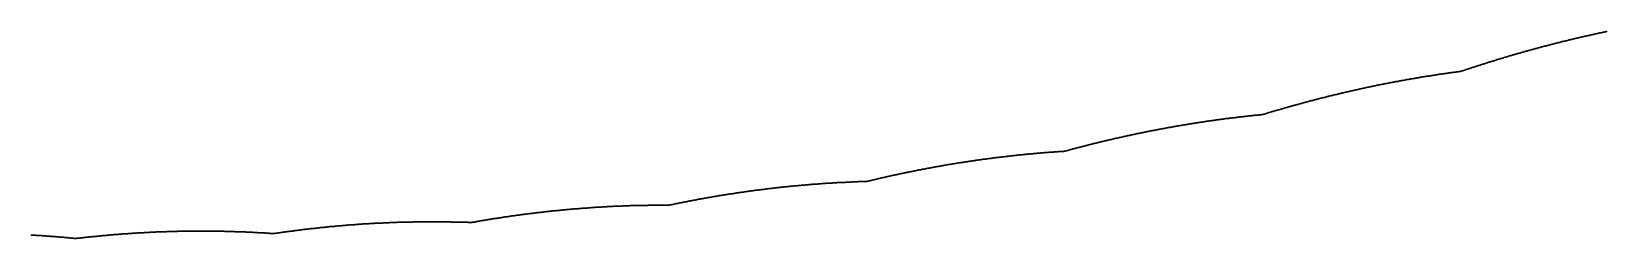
# Model space of a CAD drawing. Header units: metres. Extents: x 0 to 360, y 49 to 117.
# Drawn here: x 247.5 to 258.74, y 62.57 to 64.05 of the extents above; entities that cross this region are included whole.
import ezdxf

# ---------------------------------------------------------------- set-up
doc = ezdxf.new("R2010")
doc.units = ezdxf.units.M

msp = doc.modelspace()

# ---------------------------------------------------------------- linework, layer by layer
for p in [(258.36, 63.961), (258.367, 63.963), (258.373, 63.964), (258.379, 63.966), (258.385, 63.968), (258.391, 63.969), (258.397, 63.971), (258.404, 63.972), (258.41, 63.974), (258.416, 63.975), (258.422, 63.977), (258.428, 63.978), (258.435, 63.98), (258.441, 63.981), (258.447, 63.983), (258.453, 63.984), (258.459, 63.986), (258.466, 63.987), (258.472, 63.989), (258.478, 63.99), (258.484, 63.992), (258.49, 63.993), (258.496, 63.995), (258.503, 63.996), (258.509, 63.998), (258.515, 63.999), (258.521, 64.001), (258.527, 64.002), (258.534, 64.004), (258.54, 64.005), (258.546, 64.007), (258.552, 64.008), (258.558, 64.01), (258.564, 64.011), (258.571, 64.012), (258.577, 64.014), (258.583, 64.015), (258.589, 64.017), (258.595, 64.018), (258.602, 64.019), (258.608, 64.021), (258.614, 64.022), (258.62, 64.024), (258.626, 64.025), (258.633, 64.026), (258.639, 64.028), (258.645, 64.029), (258.651, 64.03), (258.657, 64.032), (258.663, 64.033), (258.67, 64.035), (258.676, 64.036), (258.682, 64.037), (258.688, 64.039), (258.694, 64.04), (258.701, 64.041), (258.707, 64.043), (258.713, 64.044), (258.719, 64.045), (258.725, 64.047), (258.732, 64.048), (258.738, 64.049), (257.959, 63.849), (257.965, 63.851), (257.971, 63.853), (257.977, 63.854), (257.984, 63.856), (257.99, 63.858), (257.996, 63.86), (258.002, 63.862), (258.008, 63.864), (258.014, 63.866), (258.021, 63.867), (258.027, 63.869), (258.033, 63.871), (258.039, 63.873), (258.045, 63.875), (258.051, 63.876), (258.058, 63.878), (258.064, 63.88), (258.07, 63.882), (258.076, 63.884), (258.082, 63.885), (258.089, 63.887), (258.095, 63.889), (258.101, 63.891), (258.107, 63.893), (258.113, 63.894), (258.119, 63.896), (258.126, 63.898), (258.132, 63.9), (258.138, 63.901), (258.144, 63.903), (258.15, 63.905), (258.156, 63.907), (258.163, 63.908), (258.169, 63.91), (258.175, 63.912), (258.181, 63.913), (258.187, 63.915), (258.194, 63.917), (258.2, 63.919), (258.206, 63.92), (258.212, 63.922), (258.218, 63.924), (258.224, 63.925), (258.231, 63.927), (258.237, 63.929), (258.243, 63.93), (258.249, 63.932), (258.255, 63.934), (258.262, 63.935), (258.268, 63.937), (258.274, 63.939), (258.28, 63.94), (258.286, 63.942), (258.292, 63.944), (258.299, 63.945), (258.305, 63.947), (258.311, 63.948), (258.317, 63.95), (258.323, 63.952), (258.329, 63.953), (258.336, 63.955), (258.342, 63.957), (258.348, 63.958), (258.354, 63.96), (257.496, 63.736), (257.502, 63.737), (257.509, 63.738), (257.515, 63.739), (257.521, 63.74), (257.527, 63.741), (257.533, 63.742), (257.539, 63.743), (257.546, 63.744), (257.552, 63.745), (257.558, 63.746), (257.564, 63.747), (257.57, 63.747), (257.576, 63.748), (257.583, 63.749), (257.589, 63.75), (257.595, 63.751), (257.601, 63.752), (257.607, 63.753), (257.613, 63.754), (257.62, 63.754), (257.626, 63.755), (257.632, 63.756), (257.638, 63.757), (257.644, 63.758), (257.65, 63.759), (257.657, 63.76), (257.663, 63.76), (257.669, 63.761), (257.675, 63.762), (257.681, 63.763), (257.687, 63.764), (257.694, 63.764), (257.7, 63.766), (257.706, 63.768), (257.712, 63.77), (257.718, 63.772), (257.724, 63.774), (257.731, 63.776), (257.737, 63.778), (257.743, 63.78), (257.749, 63.782), (257.755, 63.784), (257.761, 63.786), (257.768, 63.788), (257.774, 63.79), (257.78, 63.792), (257.786, 63.794), (257.792, 63.796), (257.798, 63.798), (257.805, 63.8), (257.811, 63.802), (257.817, 63.804), (257.823, 63.806), (257.829, 63.808), (257.835, 63.81), (257.842, 63.812), (257.848, 63.814), (257.854, 63.816), (257.86, 63.818), (257.866, 63.82), (257.872, 63.822), (257.879, 63.824), (257.885, 63.826), (257.891, 63.828), (257.897, 63.83), (257.903, 63.832), (257.909, 63.834), (257.916, 63.836), (257.922, 63.837), (257.928, 63.839), (257.934, 63.841), (257.94, 63.843), (257.947, 63.845), (257.953, 63.847), (256.911, 63.624), (256.917, 63.626), (256.924, 63.627), (256.93, 63.629), (256.936, 63.63), (256.942, 63.631), (256.948, 63.633), (256.954, 63.634), (256.96, 63.636), (256.967, 63.637), (256.973, 63.638), (256.979, 63.64), (256.985, 63.641), (256.991, 63.642), (256.997, 63.644), (257.004, 63.645), (257.01, 63.646), (257.016, 63.648), (257.022, 63.649), (257.028, 63.65), (257.034, 63.652), (257.04, 63.653), (257.047, 63.654), (257.053, 63.655), (257.059, 63.657), (257.065, 63.658), (257.071, 63.659), (257.077, 63.661), (257.084, 63.662), (257.09, 63.663), (257.096, 63.664), (257.102, 63.666), (257.108, 63.667), (257.114, 63.668), (257.12, 63.669), (257.127, 63.671), (257.133, 63.672), (257.139, 63.673), (257.145, 63.674), (257.151, 63.676), (257.157, 63.677), (257.164, 63.678), (257.17, 63.679), (257.176, 63.68), (257.182, 63.682), (257.188, 63.683), (257.194, 63.684), (257.201, 63.685), (257.207, 63.686), (257.213, 63.687), (257.219, 63.689), (257.225, 63.69), (257.231, 63.691), (257.237, 63.692), (257.244, 63.693), (257.25, 63.694), (257.256, 63.696), (257.262, 63.697), (257.268, 63.698), (257.274, 63.699), (257.281, 63.7), (257.287, 63.701), (257.293, 63.702), (257.299, 63.703), (257.305, 63.704), (257.311, 63.706), (257.318, 63.707), (257.324, 63.708), (257.33, 63.709), (257.336, 63.71), (257.342, 63.711), (257.348, 63.712), (257.354, 63.713), (257.361, 63.714), (257.367, 63.715), (257.373, 63.716), (257.379, 63.717), (257.385, 63.718), (257.391, 63.719), (257.398, 63.72), (257.404, 63.721), (257.41, 63.723), (257.416, 63.724), (257.422, 63.725), (257.428, 63.726), (257.435, 63.727), (257.441, 63.728), (257.447, 63.729), (257.453, 63.73), (257.459, 63.731), (257.465, 63.732), (257.472, 63.732), (257.478, 63.733), (257.484, 63.734), (257.49, 63.735), (256.469, 63.512), (256.475, 63.513), (256.481, 63.515), (256.487, 63.517), (256.493, 63.519), (256.499, 63.52), (256.505, 63.522), (256.512, 63.524), (256.518, 63.525), (256.524, 63.527), (256.53, 63.529), (256.536, 63.53), (256.542, 63.532), (256.548, 63.534), (256.555, 63.535), (256.561, 63.537), (256.567, 63.539), (256.573, 63.54), (256.579, 63.542), (256.585, 63.544), (256.591, 63.545), (256.598, 63.547), (256.604, 63.549), (256.61, 63.55), (256.616, 63.552), (256.622, 63.554), (256.628, 63.555), (256.635, 63.557), (256.641, 63.558), (256.647, 63.56), (256.653, 63.562), (256.659, 63.563), (256.665, 63.565), (256.671, 63.566), (256.678, 63.568), (256.684, 63.569), (256.69, 63.571), (256.696, 63.573), (256.702, 63.574), (256.708, 63.576), (256.714, 63.577), (256.721, 63.579), (256.727, 63.58), (256.733, 63.582), (256.739, 63.583), (256.745, 63.585), (256.751, 63.586), (256.757, 63.588), (256.764, 63.59), (256.77, 63.591), (256.776, 63.593), (256.782, 63.594), (256.788, 63.596), (256.794, 63.597), (256.801, 63.599), (256.807, 63.6), (256.813, 63.601), (256.819, 63.603), (256.825, 63.604), (256.831, 63.606), (256.837, 63.607), (256.844, 63.609), (256.85, 63.61), (256.856, 63.612), (256.862, 63.613), (256.868, 63.615), (256.874, 63.616), (256.88, 63.617), (256.887, 63.619), (256.893, 63.62), (256.899, 63.622), (256.905, 63.623), (255.824, 63.4), (255.83, 63.401), (255.837, 63.402), (255.843, 63.403), (255.849, 63.403), (255.855, 63.404), (255.861, 63.405), (255.867, 63.406), (255.873, 63.407), (255.879, 63.408), (255.886, 63.409), (255.892, 63.41), (255.898, 63.411), (255.904, 63.412), (255.91, 63.413), (255.916, 63.413), (255.922, 63.414), (255.928, 63.415), (255.935, 63.416), (255.941, 63.417), (255.947, 63.418), (255.953, 63.419), (255.959, 63.419), (255.965, 63.42), (255.971, 63.421), (255.978, 63.422), (255.984, 63.423), (255.99, 63.424), (255.996, 63.424), (256.002, 63.425), (256.008, 63.426), (256.014, 63.427), (256.02, 63.428), (256.027, 63.428), (256.033, 63.429), (256.039, 63.43), (256.045, 63.431), (256.051, 63.431), (256.057, 63.432), (256.063, 63.433), (256.07, 63.434), (256.076, 63.434), (256.082, 63.435), (256.088, 63.436), (256.094, 63.437), (256.1, 63.437), (256.106, 63.438), (256.113, 63.439), (256.119, 63.44), (256.125, 63.44), (256.131, 63.441), (256.137, 63.442), (256.143, 63.442), (256.149, 63.443), (256.155, 63.444), (256.162, 63.444), (256.168, 63.445), (256.174, 63.446), (256.18, 63.447), (256.186, 63.447), (256.192, 63.448), (256.198, 63.449), (256.205, 63.449), (256.211, 63.45), (256.217, 63.45), (256.223, 63.451), (256.229, 63.452), (256.235, 63.452), (256.241, 63.453), (256.248, 63.454), (256.254, 63.454), (256.26, 63.455), (256.266, 63.455), (256.272, 63.456), (256.278, 63.457), (256.284, 63.458), (256.291, 63.46), (256.297, 63.461), (256.303, 63.463), (256.309, 63.465), (256.315, 63.467), (256.321, 63.469), (256.327, 63.471), (256.333, 63.472), (256.34, 63.474), (256.346, 63.476), (256.352, 63.478), (256.358, 63.48), (256.364, 63.482), (256.37, 63.483), (256.376, 63.485), (256.383, 63.487), (256.389, 63.489), (256.395, 63.491), (256.401, 63.492), (256.407, 63.494), (256.413, 63.496), (256.419, 63.498), (256.426, 63.499), (256.432, 63.501), (256.438, 63.503), (256.444, 63.505), (256.45, 63.506), (256.456, 63.508), (256.462, 63.51), (255.236, 63.288), (255.242, 63.289), (255.248, 63.29), (255.255, 63.292), (255.261, 63.293), (255.267, 63.294), (255.273, 63.296), (255.279, 63.297), (255.285, 63.299), (255.291, 63.3), (255.297, 63.301), (255.304, 63.303), (255.31, 63.304), (255.316, 63.305), (255.322, 63.307), (255.328, 63.308), (255.334, 63.309), (255.34, 63.311), (255.346, 63.312), (255.353, 63.313), (255.359, 63.314), (255.365, 63.316), (255.371, 63.317), (255.377, 63.318), (255.383, 63.32), (255.389, 63.321), (255.395, 63.322), (255.402, 63.323), (255.408, 63.325), (255.414, 63.326), (255.42, 63.327), (255.426, 63.328), (255.432, 63.33), (255.438, 63.331), (255.444, 63.332), (255.45, 63.333), (255.457, 63.335), (255.463, 63.336), (255.469, 63.337), (255.475, 63.338), (255.481, 63.34), (255.487, 63.341), (255.493, 63.342), (255.499, 63.343), (255.506, 63.344), (255.512, 63.346), (255.518, 63.347), (255.524, 63.348), (255.53, 63.349), (255.536, 63.35), (255.542, 63.351), (255.548, 63.353), (255.555, 63.354), (255.561, 63.355), (255.567, 63.356), (255.573, 63.357), (255.579, 63.358), (255.585, 63.359), (255.591, 63.36), (255.597, 63.362), (255.604, 63.363), (255.61, 63.364), (255.616, 63.365), (255.622, 63.366), (255.628, 63.367), (255.634, 63.368), (255.64, 63.369), (255.647, 63.37), (255.653, 63.371), (255.659, 63.373), (255.665, 63.374), (255.671, 63.375), (255.677, 63.376), (255.683, 63.377), (255.689, 63.378), (255.696, 63.379), (255.702, 63.38), (255.708, 63.381), (255.714, 63.382), (255.72, 63.383), (255.726, 63.384), (255.732, 63.385), (255.738, 63.386), (255.745, 63.387), (255.751, 63.388), (255.757, 63.389), (255.763, 63.39), (255.769, 63.391), (255.775, 63.392), (255.781, 63.393), (255.787, 63.394), (255.794, 63.395), (255.8, 63.396), (255.806, 63.397), (255.812, 63.398), (255.818, 63.399), (254.6, 63.174), (254.607, 63.175), (254.613, 63.175), (254.619, 63.176), (254.625, 63.177), (254.631, 63.177), (254.637, 63.178), (254.643, 63.178), (254.649, 63.179), (254.655, 63.179), (254.661, 63.18), (254.668, 63.18), (254.674, 63.181), (254.68, 63.181), (254.686, 63.182), (254.692, 63.183), (254.698, 63.183), (254.704, 63.184), (254.71, 63.184), (254.716, 63.185), (254.723, 63.185), (254.729, 63.186), (254.735, 63.186), (254.741, 63.187), (254.747, 63.187), (254.753, 63.187), (254.759, 63.188), (254.765, 63.188), (254.771, 63.189), (254.778, 63.189), (254.784, 63.19), (254.79, 63.19), (254.796, 63.191), (254.802, 63.191), (254.808, 63.192), (254.814, 63.192), (254.82, 63.192), (254.826, 63.193), (254.833, 63.193), (254.839, 63.194), (254.845, 63.194), (254.851, 63.194), (254.857, 63.195), (254.863, 63.195), (254.869, 63.196), (254.875, 63.197), (254.881, 63.199), (254.888, 63.201), (254.894, 63.202), (254.9, 63.204), (254.906, 63.205), (254.912, 63.207), (254.918, 63.209), (254.924, 63.21), (254.93, 63.212), (254.937, 63.214), (254.943, 63.215), (254.949, 63.217), (254.955, 63.218), (254.961, 63.22), (254.967, 63.222), (254.973, 63.223), (254.979, 63.225), (254.985, 63.226), (254.992, 63.228), (254.998, 63.23), (255.004, 63.231), (255.01, 63.233), (255.016, 63.234), (255.022, 63.236), (255.028, 63.237), (255.034, 63.239), (255.04, 63.241), (255.047, 63.242), (255.053, 63.244), (255.059, 63.245), (255.065, 63.247), (255.071, 63.248), (255.077, 63.25), (255.083, 63.251), (255.089, 63.253), (255.096, 63.254), (255.102, 63.256), (255.108, 63.257), (255.114, 63.259), (255.12, 63.26), (255.126, 63.262), (255.132, 63.263), (255.138, 63.265), (255.144, 63.266), (255.151, 63.268), (255.157, 63.269), (255.163, 63.27), (255.169, 63.272), (255.175, 63.273), (255.181, 63.275), (255.187, 63.276), (255.193, 63.278), (255.2, 63.279), (255.206, 63.28), (255.212, 63.282), (255.218, 63.283), (255.224, 63.285), (255.23, 63.286), (253.832, 63.062), (253.838, 63.063), (253.844, 63.064), (253.85, 63.066), (253.856, 63.067), (253.862, 63.068), (253.868, 63.069), (253.874, 63.07), (253.88, 63.071), (253.886, 63.073), (253.893, 63.074), (253.899, 63.075), (253.905, 63.076), (253.911, 63.077), (253.917, 63.078), (253.923, 63.079), (253.929, 63.08), (253.935, 63.082), (253.941, 63.083), (253.947, 63.084), (253.954, 63.085), (253.96, 63.086), (253.966, 63.087), (253.972, 63.088), (253.978, 63.089), (253.984, 63.09), (253.99, 63.091), (253.996, 63.092), (254.002, 63.093), (254.008, 63.095), (254.015, 63.096), (254.021, 63.097), (254.027, 63.098), (254.033, 63.099), (254.039, 63.1), (254.045, 63.101), (254.051, 63.102), (254.057, 63.103), (254.063, 63.104), (254.069, 63.105), (254.076, 63.106), (254.082, 63.107), (254.088, 63.108), (254.094, 63.109), (254.1, 63.11), (254.106, 63.111), (254.112, 63.112), (254.118, 63.113), (254.124, 63.114), (254.13, 63.115), (254.137, 63.116), (254.143, 63.116), (254.149, 63.117), (254.155, 63.118), (254.161, 63.119), (254.167, 63.12), (254.173, 63.121), (254.179, 63.122), (254.185, 63.123), (254.191, 63.124), (254.198, 63.125), (254.204, 63.126), (254.21, 63.127), (254.216, 63.128), (254.222, 63.128), (254.228, 63.129), (254.234, 63.13), (254.24, 63.131), (254.246, 63.132), (254.252, 63.133), (254.259, 63.134), (254.265, 63.134), (254.271, 63.135), (254.277, 63.136), (254.283, 63.137), (254.289, 63.138), (254.295, 63.139), (254.301, 63.14), (254.307, 63.14), (254.313, 63.141), (254.32, 63.142), (254.326, 63.143), (254.332, 63.144), (254.338, 63.144), (254.344, 63.145), (254.35, 63.146), (254.356, 63.147), (254.362, 63.148), (254.368, 63.148), (254.374, 63.149), (254.381, 63.15), (254.387, 63.151), (254.393, 63.151), (254.399, 63.152), (254.405, 63.153), (254.411, 63.154), (254.417, 63.154), (254.423, 63.155), (254.429, 63.156), (254.436, 63.156), (254.442, 63.157), (254.448, 63.158), (254.454, 63.159), (254.46, 63.159), (254.466, 63.16), (254.472, 63.161), (254.478, 63.161), (254.484, 63.162), (254.49, 63.163), (254.497, 63.163), (254.503, 63.164), (254.509, 63.165), (254.515, 63.165), (254.521, 63.166), (254.527, 63.167), (254.533, 63.167), (254.539, 63.168), (254.545, 63.169), (254.552, 63.169), (254.558, 63.17), (254.564, 63.171), (254.57, 63.171), (254.576, 63.172), (254.582, 63.172), (254.588, 63.173), (254.594, 63.174), (252.955, 62.95), (252.961, 62.95), (252.967, 62.951), (252.973, 62.951), (252.979, 62.952), (252.986, 62.952), (252.992, 62.953), (252.998, 62.954), (253.004, 62.954), (253.01, 62.955), (253.016, 62.955), (253.022, 62.956), (253.028, 62.956), (253.034, 62.957), (253.04, 62.957), (253.046, 62.958), (253.052, 62.958), (253.058, 62.959), (253.065, 62.959), (253.071, 62.96), (253.077, 62.96), (253.083, 62.961), (253.089, 62.961), (253.095, 62.961), (253.101, 62.962), (253.107, 62.962), (253.113, 62.963), (253.119, 62.963), (253.125, 62.964), (253.131, 62.964), (253.138, 62.965), (253.144, 62.965), (253.15, 62.965), (253.156, 62.966), (253.162, 62.966), (253.168, 62.967), (253.174, 62.967), (253.18, 62.967), (253.186, 62.968), (253.192, 62.968), (253.198, 62.969), (253.204, 62.969), (253.211, 62.969), (253.217, 62.97), (253.223, 62.97), (253.229, 62.97), (253.235, 62.971), (253.241, 62.971), (253.247, 62.972), (253.253, 62.972), (253.259, 62.972), (253.265, 62.973), (253.271, 62.973), (253.277, 62.973), (253.284, 62.973), (253.29, 62.974), (253.296, 62.974), (253.302, 62.974), (253.308, 62.975), (253.314, 62.975), (253.32, 62.975), (253.326, 62.976), (253.332, 62.976), (253.338, 62.976), (253.344, 62.976), (253.351, 62.977), (253.357, 62.977), (253.363, 62.977), (253.369, 62.977), (253.375, 62.978), (253.381, 62.978), (253.387, 62.978), (253.393, 62.978), (253.399, 62.979), (253.405, 62.979), (253.411, 62.979), (253.417, 62.979), (253.424, 62.979), (253.43, 62.98), (253.436, 62.98), (253.442, 62.98), (253.448, 62.98), (253.454, 62.98), (253.46, 62.981), (253.466, 62.982), (253.472, 62.984), (253.478, 62.985), (253.484, 62.987), (253.491, 62.988), (253.497, 62.99), (253.503, 62.991), (253.509, 62.993), (253.515, 62.994), (253.521, 62.995), (253.527, 62.997), (253.533, 62.998), (253.539, 63), (253.545, 63.001), (253.551, 63.002), (253.557, 63.004), (253.564, 63.005), (253.57, 63.007), (253.576, 63.008), (253.582, 63.009), (253.588, 63.011), (253.594, 63.012), (253.6, 63.014), (253.606, 63.015), (253.612, 63.016), (253.618, 63.018), (253.624, 63.019), (253.631, 63.02), (253.637, 63.022), (253.643, 63.023), (253.649, 63.024), (253.655, 63.026), (253.661, 63.027), (253.667, 63.028), (253.673, 63.03), (253.679, 63.031), (253.685, 63.032), (253.691, 63.034), (253.698, 63.035), (253.704, 63.036), (253.71, 63.037), (253.716, 63.039), (253.722, 63.04), (253.728, 63.041), (253.734, 63.042), (253.74, 63.044), (253.746, 63.045), (253.752, 63.046), (253.759, 63.047), (253.765, 63.049), (253.771, 63.05), (253.777, 63.051), (253.783, 63.052), (253.789, 63.054), (253.795, 63.055), (253.801, 63.056), (253.807, 63.057), (253.813, 63.058), (253.819, 63.06), (253.826, 63.061), (252.178, 62.838), (252.184, 62.839), (252.19, 62.84), (252.196, 62.841), (252.202, 62.842), (252.208, 62.843), (252.214, 62.845), (252.22, 62.846), (252.226, 62.847), (252.232, 62.848), (252.238, 62.849), (252.244, 62.85), (252.251, 62.851), (252.257, 62.853), (252.263, 62.854), (252.269, 62.855), (252.275, 62.856), (252.281, 62.857), (252.287, 62.858), (252.293, 62.859), (252.299, 62.86), (252.305, 62.861), (252.311, 62.862), (252.317, 62.863), (252.323, 62.865), (252.329, 62.866), (252.335, 62.867), (252.342, 62.868), (252.348, 62.869), (252.354, 62.87), (252.36, 62.871), (252.366, 62.872), (252.372, 62.873), (252.378, 62.874), (252.384, 62.875), (252.39, 62.876), (252.396, 62.877), (252.402, 62.878), (252.408, 62.879), (252.414, 62.88), (252.42, 62.881), (252.427, 62.882), (252.433, 62.883), (252.439, 62.884), (252.445, 62.885), (252.451, 62.886), (252.457, 62.887), (252.463, 62.888), (252.469, 62.889), (252.475, 62.89), (252.481, 62.891), (252.487, 62.892), (252.493, 62.893), (252.499, 62.893), (252.505, 62.894), (252.512, 62.895), (252.518, 62.896), (252.524, 62.897), (252.53, 62.898), (252.536, 62.899), (252.542, 62.9), (252.548, 62.901), (252.554, 62.902), (252.56, 62.902), (252.566, 62.903), (252.572, 62.904), (252.578, 62.905), (252.584, 62.906), (252.591, 62.907), (252.597, 62.908), (252.603, 62.909), (252.609, 62.909), (252.615, 62.91), (252.621, 62.911), (252.627, 62.912), (252.633, 62.913), (252.639, 62.914), (252.645, 62.914), (252.651, 62.915), (252.657, 62.916), (252.663, 62.917), (252.669, 62.918), (252.676, 62.918), (252.682, 62.919), (252.688, 62.92), (252.694, 62.921), (252.7, 62.921), (252.706, 62.922), (252.712, 62.923), (252.718, 62.924), (252.724, 62.924), (252.73, 62.925), (252.736, 62.926), (252.742, 62.927), (252.748, 62.927), (252.755, 62.928), (252.761, 62.929), (252.767, 62.93), (252.773, 62.93), (252.779, 62.931), (252.785, 62.932), (252.791, 62.932), (252.797, 62.933), (252.803, 62.934), (252.809, 62.935), (252.815, 62.935), (252.821, 62.936), (252.827, 62.937), (252.834, 62.937), (252.84, 62.938), (252.846, 62.939), (252.852, 62.939), (252.858, 62.94), (252.864, 62.941), (252.87, 62.941), (252.876, 62.942), (252.882, 62.942), (252.888, 62.943), (252.894, 62.944), (252.9, 62.944), (252.906, 62.945), (252.913, 62.946), (252.919, 62.946), (252.925, 62.947), (252.931, 62.947), (252.937, 62.948), (252.943, 62.948), (252.949, 62.949), (250.863, 62.725), (250.869, 62.726), (250.876, 62.727), (250.882, 62.728), (250.888, 62.729), (250.894, 62.729), (250.9, 62.73), (250.906, 62.731), (250.912, 62.732), (250.918, 62.733), (250.924, 62.734), (250.93, 62.735), (250.936, 62.735), (250.942, 62.736), (250.948, 62.737), (250.954, 62.738), (250.96, 62.739), (250.966, 62.74), (250.972, 62.74), (250.978, 62.741), (250.984, 62.742), (250.99, 62.743), (250.996, 62.744), (251.003, 62.745), (251.009, 62.745), (251.015, 62.746), (251.021, 62.747), (251.027, 62.748), (251.033, 62.748), (251.039, 62.749), (251.045, 62.75), (251.051, 62.751), (251.057, 62.752), (251.063, 62.752), (251.069, 62.753), (251.075, 62.754), (251.081, 62.755), (251.087, 62.755), (251.093, 62.756), (251.099, 62.757), (251.105, 62.757), (251.111, 62.758), (251.117, 62.759), (251.124, 62.76), (251.13, 62.76), (251.136, 62.761), (251.142, 62.762), (251.148, 62.762), (251.154, 62.763), (251.16, 62.764), (251.166, 62.764), (251.172, 62.765), (251.178, 62.766), (251.184, 62.766), (251.19, 62.767), (251.196, 62.768), (251.202, 62.768), (251.208, 62.769), (251.214, 62.77), (251.22, 62.77), (251.226, 62.771), (251.232, 62.771), (251.238, 62.772), (251.245, 62.773), (251.251, 62.773), (251.257, 62.774), (251.263, 62.774), (251.269, 62.775), (251.275, 62.776), (251.281, 62.776), (251.287, 62.777), (251.293, 62.777), (251.299, 62.778), (251.305, 62.779), (251.311, 62.779), (251.317, 62.78), (251.323, 62.78), (251.329, 62.781), (251.335, 62.781), (251.341, 62.782), (251.347, 62.782), (251.354, 62.783), (251.36, 62.783), (251.366, 62.784), (251.372, 62.784), (251.378, 62.785), (251.384, 62.785), (251.39, 62.786), (251.396, 62.786), (251.402, 62.787), (251.408, 62.787), (251.414, 62.788), (251.42, 62.788), (251.426, 62.789), (251.432, 62.789), (251.438, 62.79), (251.444, 62.79), (251.45, 62.791), (251.456, 62.791), (251.462, 62.791), (251.469, 62.792), (251.475, 62.792), (251.481, 62.793), (251.487, 62.793), (251.493, 62.794), (251.499, 62.794), (251.505, 62.794), (251.511, 62.795), (251.517, 62.795), (251.523, 62.796), (251.529, 62.796), (251.535, 62.796), (251.541, 62.797), (251.547, 62.797), (251.553, 62.797), (251.559, 62.798), (251.565, 62.798), (251.572, 62.799), (251.578, 62.799), (251.584, 62.799), (251.59, 62.8), (251.596, 62.8), (251.602, 62.8), (251.608, 62.801), (251.614, 62.801), (251.62, 62.801), (251.626, 62.802), (251.632, 62.802), (251.638, 62.802), (251.644, 62.802), (251.65, 62.803), (251.656, 62.803), (251.662, 62.803), (251.668, 62.804), (251.675, 62.804), (251.681, 62.804), (251.687, 62.804), (251.693, 62.805), (251.699, 62.805), (251.705, 62.805), (251.711, 62.805), (251.717, 62.806), (251.723, 62.806), (251.729, 62.806), (251.735, 62.806), (251.741, 62.807), (251.747, 62.807), (251.753, 62.807), (251.759, 62.807), (251.765, 62.807), (251.771, 62.808), (251.778, 62.808), (251.784, 62.808), (251.79, 62.808), (251.796, 62.808), (251.802, 62.808), (251.808, 62.809), (251.814, 62.809), (251.82, 62.809), (251.826, 62.809), (251.832, 62.809), (251.838, 62.809), (251.844, 62.809), (251.85, 62.81), (251.856, 62.81), (251.862, 62.81), (251.868, 62.81), (251.875, 62.81), (251.881, 62.81), (251.887, 62.81), (251.893, 62.81), (251.899, 62.811), (251.905, 62.811), (251.911, 62.811), (251.917, 62.811), (251.923, 62.811), (251.929, 62.811), (251.935, 62.811), (251.941, 62.811), (251.947, 62.811), (251.953, 62.811), (251.959, 62.811), (251.965, 62.811), (251.972, 62.811), (251.978, 62.811), (251.984, 62.811), (251.99, 62.811), (251.996, 62.811), (252.002, 62.811), (252.008, 62.811), (252.014, 62.811), (252.02, 62.811), (252.026, 62.811), (252.032, 62.811), (252.038, 62.811), (252.044, 62.811), (252.05, 62.812), (252.056, 62.813), (252.062, 62.814), (252.069, 62.816), (252.075, 62.817), (252.081, 62.818), (252.087, 62.819), (252.093, 62.821), (252.099, 62.822), (252.105, 62.823), (252.111, 62.824), (252.117, 62.826), (252.123, 62.827), (252.129, 62.828), (252.135, 62.829), (252.141, 62.831), (252.147, 62.832), (252.153, 62.833), (252.16, 62.834), (252.166, 62.835), (252.172, 62.836), (248.241, 62.612), (248.247, 62.612), (248.253, 62.613), (248.259, 62.613), (248.265, 62.614), (248.271, 62.614), (248.277, 62.614), (248.283, 62.615), (248.289, 62.615), (248.295, 62.615), (248.301, 62.616), (248.307, 62.616), (248.313, 62.616), (248.32, 62.617), (248.326, 62.617), (248.332, 62.617), (248.338, 62.617), (248.344, 62.618), (248.35, 62.618), (248.356, 62.618), (248.362, 62.619), (248.368, 62.619), (248.374, 62.619), (248.38, 62.619), (248.386, 62.62), (248.392, 62.62), (248.398, 62.62), (248.404, 62.62), (248.41, 62.621), (248.416, 62.621), (248.422, 62.621), (248.428, 62.621), (248.434, 62.622), (248.44, 62.622), (248.446, 62.622), (248.452, 62.622), (248.458, 62.622), (248.464, 62.623), (248.47, 62.623), (248.476, 62.623), (248.482, 62.623), (248.488, 62.623), (248.494, 62.623), (248.5, 62.624), (248.506, 62.624), (248.512, 62.624), (248.518, 62.624), (248.524, 62.624), (248.53, 62.624), (248.536, 62.624), (248.542, 62.625), (248.548, 62.625), (248.554, 62.625), (248.56, 62.625), (248.566, 62.625), (248.572, 62.625), (248.578, 62.625), (248.584, 62.625), (248.59, 62.626), (248.596, 62.626), (248.602, 62.626), (248.608, 62.626), (248.614, 62.626), (248.62, 62.626), (248.626, 62.626), (248.632, 62.626), (248.638, 62.626), (248.644, 62.626), (248.65, 62.626), (248.656, 62.626), (248.662, 62.626), (248.668, 62.626), (248.674, 62.626), (248.68, 62.626), (248.686, 62.626), (248.692, 62.626), (248.698, 62.626), (248.704, 62.626), (248.71, 62.626), (248.716, 62.626), (248.722, 62.626), (248.728, 62.626), (248.734, 62.626), (248.74, 62.626), (248.746, 62.626), (248.752, 62.626), (248.759, 62.626), (248.765, 62.626), (248.771, 62.626), (248.777, 62.626), (248.783, 62.626), (248.789, 62.626), (248.795, 62.626), (248.801, 62.626), (248.807, 62.626), (248.813, 62.626), (248.819, 62.626), (248.825, 62.625), (248.831, 62.625), (248.837, 62.625), (248.843, 62.625), (248.849, 62.625), (248.855, 62.625), (248.861, 62.625), (248.867, 62.625), (248.873, 62.625), (248.879, 62.624), (248.885, 62.624), (248.891, 62.624), (248.897, 62.624), (248.903, 62.624), (248.909, 62.624), (248.915, 62.624), (248.921, 62.623), (248.927, 62.623), (248.933, 62.623), (248.939, 62.623), (248.945, 62.623), (248.951, 62.622), (248.957, 62.622), (248.963, 62.622), (248.969, 62.622), (248.975, 62.622), (248.981, 62.621), (248.987, 62.621), (248.993, 62.621), (248.999, 62.621), (249.005, 62.62), (249.011, 62.62), (249.017, 62.62), (249.023, 62.62), (249.029, 62.619), (249.035, 62.619), (249.041, 62.619), (249.047, 62.619), (249.053, 62.618), (249.059, 62.618), (249.065, 62.618), (249.071, 62.618), (249.078, 62.617), (249.084, 62.617), (249.09, 62.617), (249.096, 62.616), (249.102, 62.616), (249.108, 62.616), (249.114, 62.615), (249.12, 62.615), (249.126, 62.615), (249.132, 62.614), (249.138, 62.614), (249.144, 62.614), (249.15, 62.613), (249.156, 62.613), (249.162, 62.613), (249.168, 62.612), (249.252, 62.612), (249.258, 62.613), (249.264, 62.614), (249.27, 62.615), (249.276, 62.616), (249.282, 62.617), (249.288, 62.618), (249.294, 62.618), (249.3, 62.619), (249.306, 62.62), (249.312, 62.621), (249.318, 62.622), (249.324, 62.623), (249.33, 62.623), (249.336, 62.624), (249.342, 62.625), (249.349, 62.626), (249.355, 62.627), (249.361, 62.627), (249.367, 62.628), (249.373, 62.629), (249.379, 62.63), (249.385, 62.631), (249.391, 62.631), (249.397, 62.632), (249.403, 62.633), (249.409, 62.634), (249.415, 62.634), (249.421, 62.635), (249.427, 62.636), (249.433, 62.637), (249.439, 62.637), (249.445, 62.638), (249.451, 62.639), (249.457, 62.639), (249.463, 62.64), (249.469, 62.641), (249.475, 62.642), (249.481, 62.642), (249.487, 62.643), (249.493, 62.644), (249.499, 62.644), (249.505, 62.645), (249.511, 62.646), (249.517, 62.646), (249.523, 62.647), (249.529, 62.648), (249.535, 62.648), (249.541, 62.649), (249.547, 62.65), (249.553, 62.65), (249.559, 62.651), (249.565, 62.652), (249.571, 62.652), (249.578, 62.653), (249.584, 62.653), (249.59, 62.654), (249.596, 62.655), (249.602, 62.655), (249.608, 62.656), (249.614, 62.656), (249.62, 62.657), (249.626, 62.658), (249.632, 62.658), (249.638, 62.659), (249.644, 62.659), (249.65, 62.66), (249.656, 62.66), (249.662, 62.661), (249.668, 62.662), (249.674, 62.662), (249.68, 62.663), (249.686, 62.663), (249.692, 62.664), (249.698, 62.664), (249.704, 62.665), (249.71, 62.665), (249.716, 62.666), (249.722, 62.666), (249.728, 62.667), (249.734, 62.667), (249.74, 62.668), (249.746, 62.668), (249.752, 62.669), (249.758, 62.669), (249.764, 62.67), (249.77, 62.67), (249.776, 62.671), (249.783, 62.671), (249.789, 62.671), (249.795, 62.672), (249.801, 62.672), (249.807, 62.673), (249.813, 62.673), (249.819, 62.674), (249.825, 62.674), (249.831, 62.675), (249.837, 62.675), (249.843, 62.675), (249.849, 62.676), (249.855, 62.676), (249.861, 62.677), (249.867, 62.677), (249.873, 62.677), (249.879, 62.678), (249.885, 62.678), (249.891, 62.678), (249.897, 62.679), (249.903, 62.679), (249.909, 62.68), (249.915, 62.68), (249.921, 62.68), (249.927, 62.681), (249.933, 62.681), (249.939, 62.681), (249.945, 62.682), (249.951, 62.682), (249.957, 62.682), (249.963, 62.683), (249.97, 62.683), (249.976, 62.683), (249.982, 62.683), (249.988, 62.684), (249.994, 62.684), (250, 62.684), (250.006, 62.685), (250.012, 62.685), (250.018, 62.685), (250.024, 62.685), (250.03, 62.686), (250.036, 62.686), (250.042, 62.686), (250.048, 62.686), (250.054, 62.687), (250.06, 62.687), (250.066, 62.687), (250.072, 62.687), (250.078, 62.688), (250.084, 62.688), (250.09, 62.688), (250.096, 62.688), (250.102, 62.688), (250.108, 62.689), (250.114, 62.689), (250.12, 62.689), (250.126, 62.689), (250.132, 62.689), (250.138, 62.69), (250.145, 62.69), (250.151, 62.69), (250.157, 62.69), (250.163, 62.69), (250.169, 62.69), (250.175, 62.691), (250.181, 62.691), (250.187, 62.691), (250.193, 62.691), (250.199, 62.691), (250.205, 62.691), (250.211, 62.691), (250.217, 62.691), (250.223, 62.692), (250.229, 62.692), (250.235, 62.692), (250.241, 62.692), (250.247, 62.692), (250.253, 62.692), (250.259, 62.692), (250.265, 62.692), (250.271, 62.692), (250.277, 62.692), (250.283, 62.692), (250.289, 62.692), (250.295, 62.692), (250.301, 62.693), (250.308, 62.693), (250.314, 62.693), (250.32, 62.693), (250.326, 62.693), (250.332, 62.693), (250.338, 62.693), (250.344, 62.693), (250.35, 62.693), (250.356, 62.693), (250.362, 62.693), (250.368, 62.693), (250.374, 62.693), (250.38, 62.693), (250.386, 62.693), (250.392, 62.693), (250.398, 62.693), (250.404, 62.693), (250.41, 62.693), (250.416, 62.692), (250.422, 62.692), (250.428, 62.692), (250.434, 62.692), (250.44, 62.692), (250.446, 62.692), (250.452, 62.692), (250.459, 62.692), (250.465, 62.692), (250.471, 62.692), (250.477, 62.692), (250.483, 62.692), (250.489, 62.692), (250.495, 62.691), (250.501, 62.691), (250.507, 62.691), (250.513, 62.691), (250.519, 62.691), (250.525, 62.691), (250.531, 62.691), (250.537, 62.691), (250.543, 62.69), (250.549, 62.69), (250.555, 62.69), (250.561, 62.69), (250.567, 62.69), (250.573, 62.69), (250.579, 62.689), (250.585, 62.689), (250.591, 62.689), (250.597, 62.689), (250.604, 62.689), (250.61, 62.689), (250.616, 62.688), (250.622, 62.688), (250.628, 62.688), (250.634, 62.688), (250.64, 62.688), (250.646, 62.689), (250.652, 62.69), (250.658, 62.691), (250.664, 62.692), (250.67, 62.693), (250.676, 62.694), (250.682, 62.696), (250.688, 62.697), (250.694, 62.698), (250.7, 62.699), (250.706, 62.7), (250.712, 62.701), (250.718, 62.702), (250.724, 62.703), (250.73, 62.704), (250.736, 62.705), (250.743, 62.706), (250.749, 62.707), (250.755, 62.708), (250.761, 62.709), (250.767, 62.71), (250.773, 62.711), (250.779, 62.712), (250.785, 62.713), (250.791, 62.714), (250.797, 62.715), (250.803, 62.716), (250.809, 62.717), (250.815, 62.717), (250.821, 62.718), (250.827, 62.719), (250.833, 62.72), (250.839, 62.721), (250.845, 62.722), (250.851, 62.723), (250.857, 62.724), (247.497, 62.598), (247.503, 62.598), (247.509, 62.598), (247.515, 62.597), (247.521, 62.597), (247.527, 62.597), (247.533, 62.596), (247.539, 62.596), (247.545, 62.595), (247.551, 62.595), (247.557, 62.595), (247.563, 62.594), (247.569, 62.594), (247.575, 62.593), (247.581, 62.593), (247.587, 62.593), (247.593, 62.592), (247.599, 62.592), (247.605, 62.591), (247.611, 62.591), (247.617, 62.59), (247.623, 62.59), (247.629, 62.59), (247.635, 62.589), (247.641, 62.589), (247.647, 62.588), (247.653, 62.588), (247.659, 62.587), (247.665, 62.587), (247.671, 62.586), (247.677, 62.586), (247.683, 62.585), (247.689, 62.585), (247.695, 62.584), (247.701, 62.584), (247.707, 62.583), (247.713, 62.583), (247.719, 62.582), (247.725, 62.582), (247.731, 62.581), (247.737, 62.581), (247.743, 62.58), (247.749, 62.58), (247.755, 62.579), (247.761, 62.578), (247.767, 62.578), (247.773, 62.577), (247.779, 62.577), (247.785, 62.576), (247.791, 62.576), (247.797, 62.575), (247.803, 62.574), (247.809, 62.574), (247.815, 62.574), (247.821, 62.575), (247.827, 62.575), (247.833, 62.576), (247.839, 62.577), (247.845, 62.577), (247.851, 62.578), (247.857, 62.579), (247.863, 62.579), (247.869, 62.58), (247.875, 62.581), (247.881, 62.581), (247.887, 62.582), (247.893, 62.583), (247.899, 62.583), (247.905, 62.584), (247.911, 62.585), (247.917, 62.585), (247.923, 62.586), (247.929, 62.586), (247.935, 62.587), (247.941, 62.588), (247.947, 62.588), (247.953, 62.589), (247.959, 62.589), (247.965, 62.59), (247.971, 62.591), (247.977, 62.591), (247.983, 62.592), (247.989, 62.592), (247.995, 62.593), (248.001, 62.593), (248.007, 62.594), (248.013, 62.595), (248.019, 62.595), (248.025, 62.596), (248.031, 62.596), (248.037, 62.597), (248.043, 62.597), (248.049, 62.598), (248.055, 62.598), (248.061, 62.599), (248.067, 62.599), (248.073, 62.6), (248.079, 62.6), (248.085, 62.601), (248.091, 62.601), (248.097, 62.602), (248.103, 62.602), (248.109, 62.603), (248.115, 62.603), (248.121, 62.604), (248.127, 62.604), (248.133, 62.605), (248.139, 62.605), (248.145, 62.606), (248.151, 62.606), (248.157, 62.606), (248.163, 62.607), (248.169, 62.607), (248.175, 62.608), (248.181, 62.608), (248.187, 62.609), (248.193, 62.609), (248.199, 62.609), (248.205, 62.61), (248.211, 62.61), (248.217, 62.611), (248.223, 62.611), (248.229, 62.611), (248.235, 62.612), (249.174, 62.612), (249.18, 62.612), (249.186, 62.611), (249.192, 62.611), (249.198, 62.61), (249.204, 62.61), (249.21, 62.61), (249.216, 62.609), (249.222, 62.609), (249.228, 62.609), (249.234, 62.61), (249.24, 62.611), (249.246, 62.612)]:
    msp.add_point(p)

doc.saveas('drawing.dxf')
